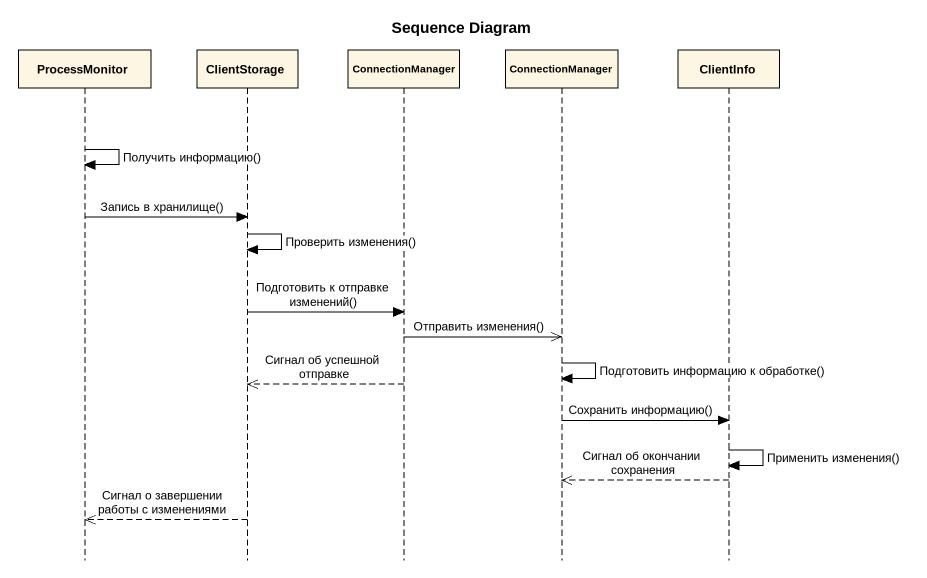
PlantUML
@startuml
title Sequence Diagram
hide footbox
participant ProcessMonitor
participant ClientStorage
participant ConnectionManager
participant "ConnectionManager" as ConnectionManager_2
participant ClientInfo

ProcessMonitor -> ProcessMonitor : Получить информацию()
ProcessMonitor -> ClientStorage : Запись в хранилище()
ClientStorage -> ClientStorage : Проверить изменения()
ClientStorage -> ConnectionManager : Подготовить к отправке изменений()
ConnectionManager ->> ConnectionManager_2 : Отправить изменения()
ConnectionManager_2 -> ConnectionManager_2 : Подготовить информацию к обработке()
ConnectionManager -->> ClientStorage : Сигнал об успешной отправке
ConnectionManager_2 -> ClientInfo : Сохранить информацию()
ClientInfo -> ClientInfo : Применить изменения()
ClientInfo -->> ConnectionManager_2 : Сигнал об окончании сохранения
ClientStorage -->> ProcessMonitor : Сигнал о завершении работы с изменениями
@enduml
